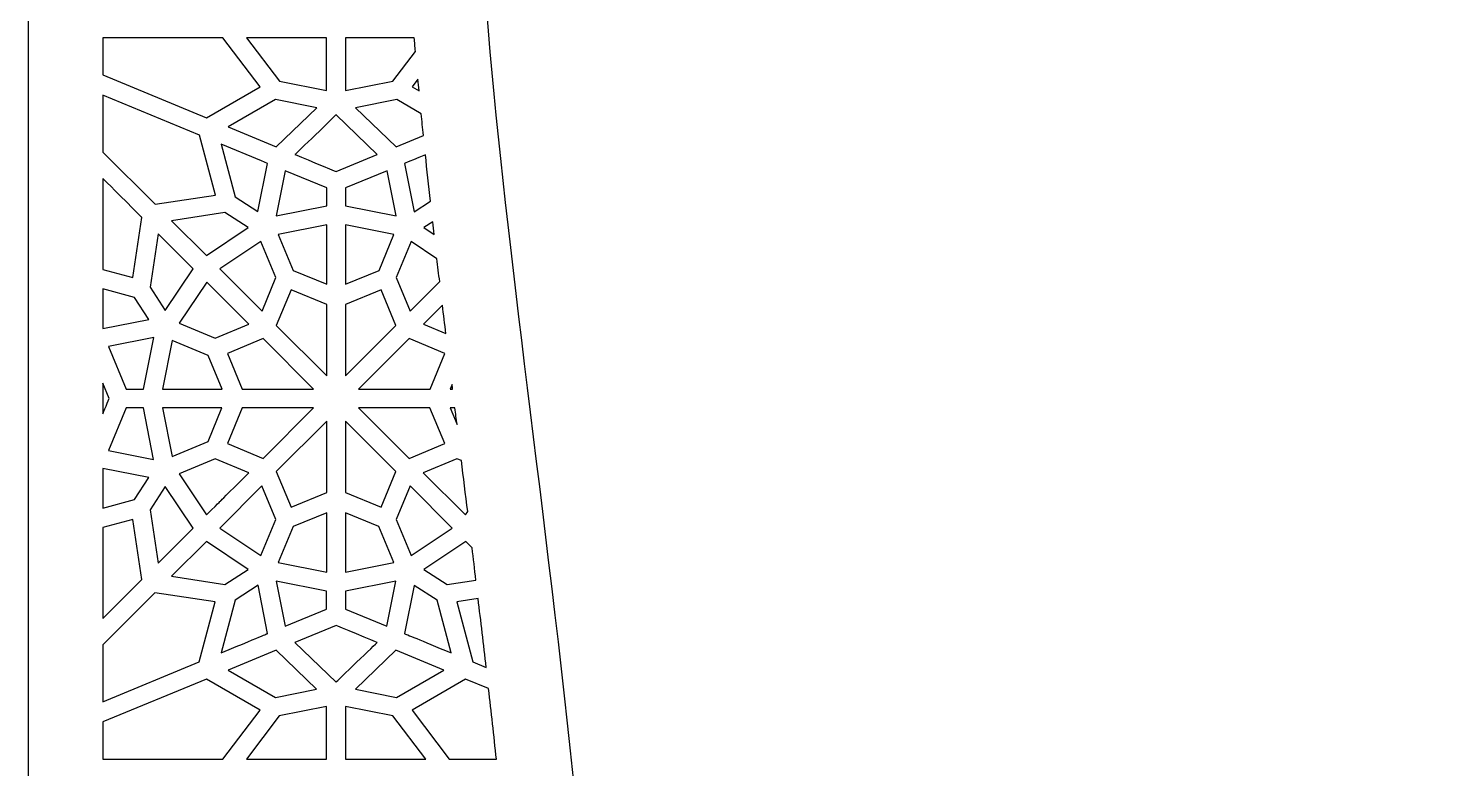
# Model space of a CAD drawing. Header units: millimetres. Extents: x -71 to 72, y -100 to 100.
# Drawn here: x -71.3 to 0.2, y -51.2 to -13.9 of the extents above; entities that cross this region are included whole.
import ezdxf

# ---------------------------------------------------------------- set-up
doc = ezdxf.new("R2010")
doc.units = ezdxf.units.MM
doc.header["$MEASUREMENT"] = 0
doc.layers.add('layer 1', color=7, linetype='Continuous')

msp = doc.modelspace()

# ---------------------------------------------------------------- linework, layer by layer
at = {"layer": 'layer 1', "color": 250}
for points, knots in [([(-71.2611, 100.1639), (-71.2611, 97.1268), (-71.2611, -98.5745), (-71.2611, -99.8361), (-71.2611, -99.8361), (-67.8761, -99.8361), (-44.6415, -99.8361), (-41.1315, -99.8361), (-41.1315, -99.8361), (-41.1315, -17.6932), (-64.9624, 9.6876), (-27.8356, 44.2271), (-27.8356, 44.2271), (-27.8356, 44.2271), (-27.8356, 44.2271), (-27.8356, 44.2271), (-27.8356, 44.2271), (-18.6697, 52.7731), (-6.8481, 60.2788), (0.1676, 70.1513), (0.1676, 70.1513), (13.6031, 51.2689), (43.5836, 41.9319), (48.2851, 8.6635), (48.2851, 8.6635), (48.2851, 8.6635), (48.2851, 8.6639), (48.2851, 8.6639), (48.2851, 8.6639), (48.2942, 8.5979), (48.3031, 8.5316), (48.3122, 8.4656), (48.3122, 8.4656), (48.3122, 8.4656), (48.3122, 8.4656), (48.3122, 8.4656), (48.3122, 8.4656), (51.6534, -15.6362), (41.4666, -45.9687), (41.4666, -99.8361), (41.4666, -99.8361), (44.6758, -99.8361), (70.0917, -99.8361), (71.5959, -99.8361), (71.5959, -99.8361), (71.5959, -96.0977), (71.5959, 89.4373), (71.5959, 100.1639), (71.5959, 100.1639), (50.7736, 100.1639), (-50.0276, 100.1639), (-71.2611, 100.1639)], [0, 0, 0, 0, 0.0714286, 0.0714286, 0.0714286, 0.0714286, 0.1428571, 0.1428571, 0.1428571, 0.1428571, 0.2142857, 0.2142857, 0.2142857, 0.2142857, 0.2857143, 0.2857143, 0.2857143, 0.2857143, 0.3571429, 0.3571429, 0.3571429, 0.3571429, 0.4285714, 0.4285714, 0.4285714, 0.4285714, 0.5, 0.5, 0.5, 0.5, 0.5714286, 0.5714286, 0.5714286, 0.5714286, 0.6428571, 0.6428571, 0.6428571, 0.6428571, 0.7142857, 0.7142857, 0.7142857, 0.7142857, 0.7857143, 0.7857143, 0.7857143, 0.7857143, 0.8571429, 0.8571429, 0.8571429, 0.8571429, 1, 1, 1, 1]), ([(-67.5032, -14.3824), (-64.2355, -14.382), (-64.8969, -14.382), (-61.4594, -14.3824), (-61.4594, -14.3824), (-61.4594, -14.3824), (-59.5888, -16.8557), (-59.5888, -16.8557), (-59.5888, -16.8557), (-59.5888, -16.8557), (-62.2864, -18.4217), (-62.2864, -18.4217), (-62.2864, -18.4217), (-62.2864, -18.4217), (-67.5032, -16.2606), (-67.5032, -16.2606), (-67.5032, -16.2606), (-67.5032, -16.2606), (-67.5032, -14.3824), (-67.5032, -14.3824)], [0, 0, 0, 0, 0.1666667, 0.1666667, 0.1666667, 0.1666667, 0.3333333, 0.3333333, 0.3333333, 0.3333333, 0.5, 0.5, 0.5, 0.5, 0.6666667, 0.6666667, 0.6666667, 0.6666667, 1, 1, 1, 1]), ([(-56.238, -14.3827), (-56.238, -14.3827), (-56.238, -17.049), (-56.238, -17.049), (-56.238, -17.049), (-56.238, -17.049), (-58.6213, -16.5724), (-58.6213, -16.5724), (-58.6213, -16.5724), (-58.6213, -16.5724), (-60.2794, -14.3827), (-60.2794, -14.3827), (-60.2794, -14.3827), (-60.2794, -14.3827), (-56.238, -14.3827), (-56.238, -14.3827)], [0, 0, 0, 0, 0.2, 0.2, 0.2, 0.2, 0.4, 0.4, 0.4, 0.4, 0.6, 0.6, 0.6, 0.6, 1, 1, 1, 1]), ([(-51.7668, -15.0703), (-51.7668, -15.0703), (-52.904, -16.5724), (-52.904, -16.5724), (-52.904, -16.5724), (-52.904, -16.5724), (-55.2876, -17.049), (-55.2876, -17.049), (-55.2876, -17.049), (-55.2876, -17.049), (-55.2876, -14.3827), (-55.2876, -14.3827), (-55.2876, -14.3827), (-55.2876, -14.3827), (-51.8262, -14.3827), (-51.8262, -14.3827), (-51.8262, -14.3827), (-51.8071, -14.611), (-51.7867, -14.841), (-51.7668, -15.0703)], [0, 0, 0, 0, 0.1666667, 0.1666667, 0.1666667, 0.1666667, 0.3333333, 0.3333333, 0.3333333, 0.3333333, 0.5, 0.5, 0.5, 0.5, 0.6666667, 0.6666667, 0.6666667, 0.6666667, 1, 1, 1, 1]), ([(-51.587, -17.0586), (-51.587, -17.0586), (-51.9366, -16.8557), (-51.9366, -16.8557), (-51.9366, -16.8557), (-51.9366, -16.8557), (-51.6417, -16.4659), (-51.6417, -16.4659), (-51.6417, -16.4659), (-51.6235, -16.6634), (-51.606, -16.8599), (-51.587, -17.0586)], [0, 0, 0, 0, 0.25, 0.25, 0.25, 0.25, 0.5, 0.5, 0.5, 0.5, 1, 1, 1, 1]), ([(-67.5032, -17.2776), (-67.5032, -17.2776), (-62.6486, -19.2888), (-62.6486, -19.2888), (-62.6486, -19.2888), (-62.6486, -19.2888), (-61.8444, -22.3121), (-61.8444, -22.3121), (-61.8444, -22.3121), (-61.8444, -22.3121), (-64.8799, -22.7729), (-64.8799, -22.7729), (-64.8799, -22.7729), (-64.8799, -22.7729), (-67.5032, -20.1485), (-67.5032, -20.1485), (-67.5032, -20.1485), (-67.5032, -20.1485), (-67.5032, -17.2776), (-67.5032, -17.2776)], [0, 0, 0, 0, 0.1666667, 0.1666667, 0.1666667, 0.1666667, 0.3333333, 0.3333333, 0.3333333, 0.3333333, 0.5, 0.5, 0.5, 0.5, 0.6666667, 0.6666667, 0.6666667, 0.6666667, 1, 1, 1, 1]), ([(-56.7402, -17.9066), (-56.7402, -17.9066), (-58.7798, -19.8744), (-58.7798, -19.8744), (-58.7798, -19.8744), (-58.7798, -19.8744), (-61.1944, -18.8743), (-61.1944, -18.8743), (-61.1944, -18.8743), (-61.1944, -18.8743), (-58.8135, -17.4921), (-58.8135, -17.4921), (-58.8135, -17.4921), (-58.8135, -17.4921), (-56.7402, -17.9066), (-56.7402, -17.9066)], [0, 0, 0, 0, 0.2, 0.2, 0.2, 0.2, 0.4, 0.4, 0.4, 0.4, 0.6, 0.6, 0.6, 0.6, 1, 1, 1, 1]), ([(-51.3652, -19.3026), (-51.3652, -19.3026), (-52.7458, -19.8744), (-52.7458, -19.8744), (-52.7458, -19.8744), (-52.7458, -19.8744), (-54.7856, -17.9066), (-54.7856, -17.9066), (-54.7856, -17.9066), (-54.7856, -17.9066), (-52.7119, -17.4918), (-52.7119, -17.4918), (-52.7119, -17.4918), (-52.7119, -17.4918), (-51.4751, -18.21), (-51.4751, -18.21), (-51.4751, -18.21), (-51.4393, -18.5723), (-51.4026, -18.9367), (-51.3652, -19.3026)], [0, 0, 0, 0, 0.1666667, 0.1666667, 0.1666667, 0.1666667, 0.3333333, 0.3333333, 0.3333333, 0.3333333, 0.5, 0.5, 0.5, 0.5, 0.6666667, 0.6666667, 0.6666667, 0.6666667, 1, 1, 1, 1]), ([(-55.7629, -18.2693), (-55.7629, -18.2693), (-53.6925, -20.2667), (-53.6925, -20.2667), (-53.6925, -20.2667), (-53.6925, -20.2667), (-55.7629, -21.1243), (-55.7629, -21.1243), (-55.7629, -21.1243), (-55.7653, -21.1233), (-57.8305, -20.2674), (-57.8329, -20.2664), (-57.8329, -20.2664), (-57.8303, -20.2639), (-55.7653, -18.2718), (-55.7629, -18.2693)], [0, 0, 0, 0, 0.2, 0.2, 0.2, 0.2, 0.4, 0.4, 0.4, 0.4, 0.6, 0.6, 0.6, 0.6, 1, 1, 1, 1]), ([(-59.5176, -20.5863), (-59.5176, -20.5863), (-59.5201, -20.5885), (-59.5201, -20.5885), (-59.5201, -20.5885), (-59.5201, -20.5885), (-59.2136, -20.7155), (-59.2136, -20.7155), (-59.2136, -20.7155), (-59.2136, -20.7155), (-59.6966, -23.144), (-59.6966, -23.144), (-59.6966, -23.144), (-59.6966, -23.144), (-60.8484, -22.4017), (-60.8484, -22.4017), (-60.8484, -22.4017), (-60.8484, -22.4017), (-61.5556, -19.7432), (-61.5556, -19.7432), (-61.5556, -19.7432), (-61.5556, -19.7432), (-59.5176, -20.5863), (-59.5176, -20.5863)], [0, 0, 0, 0, 0.1428571, 0.1428571, 0.1428571, 0.1428571, 0.2857143, 0.2857143, 0.2857143, 0.2857143, 0.4285714, 0.4285714, 0.4285714, 0.4285714, 0.5714286, 0.5714286, 0.5714286, 0.5714286, 0.7142857, 0.7142857, 0.7142857, 0.7142857, 1, 1, 1, 1]), ([(-51.0111, -22.6169), (-51.0111, -22.6169), (-51.8353, -23.1482), (-51.8353, -23.1482), (-51.8353, -23.1482), (-51.8353, -23.1482), (-52.3129, -20.7158), (-52.3129, -20.7158), (-52.3129, -20.7158), (-52.3045, -20.7123), (-52.2917, -20.7052), (-51.2644, -20.2791), (-51.2644, -20.2791), (-51.1832, -21.0513), (-51.0983, -21.8309), (-51.0111, -22.6169)], [0, 0, 0, 0, 0.2, 0.2, 0.2, 0.2, 0.4, 0.4, 0.4, 0.4, 0.6, 0.6, 0.6, 0.6, 1, 1, 1, 1]), ([(-56.2373, -21.9463), (-56.2373, -21.9463), (-56.2369, -22.8462), (-56.2369, -22.8462), (-56.2369, -22.8462), (-56.2369, -22.8462), (-58.7799, -23.3514), (-58.7799, -23.3514), (-58.7799, -23.3514), (-58.7799, -23.3514), (-58.3285, -21.0813), (-58.3285, -21.0813), (-58.3285, -21.0813), (-58.3285, -21.0813), (-56.2373, -21.9463), (-56.2373, -21.9463)], [0, 0, 0, 0, 0.2, 0.2, 0.2, 0.2, 0.4, 0.4, 0.4, 0.4, 0.6, 0.6, 0.6, 0.6, 1, 1, 1, 1]), ([(-55.2903, -22.8459), (-55.2903, -22.8459), (-55.2883, -21.9463), (-55.2883, -21.9463), (-55.2883, -21.9463), (-55.2883, -21.9463), (-53.1972, -21.0813), (-53.1972, -21.0813), (-53.1972, -21.0813), (-53.1972, -21.0813), (-52.7456, -23.3514), (-52.7456, -23.3514), (-52.7456, -23.3514), (-52.7456, -23.3514), (-55.2903, -22.8459), (-55.2903, -22.8459)], [0, 0, 0, 0, 0.2, 0.2, 0.2, 0.2, 0.4, 0.4, 0.4, 0.4, 0.6, 0.6, 0.6, 0.6, 1, 1, 1, 1]), ([(-65.5451, -23.4371), (-65.5451, -23.4371), (-66.002, -26.4671), (-66.002, -26.4671), (-66.002, -26.4671), (-66.002, -26.4671), (-67.5032, -26.0512), (-67.5032, -26.0512), (-67.5032, -26.0512), (-67.5032, -26.0512), (-67.5032, -21.4778), (-67.5032, -21.4778), (-67.5032, -21.4778), (-66.3855, -22.5961), (-65.5451, -23.4371), (-65.5451, -23.4371)], [0, 0, 0, 0, 0.2, 0.2, 0.2, 0.2, 0.4, 0.4, 0.4, 0.4, 0.6, 0.6, 0.6, 0.6, 1, 1, 1, 1]), ([(-61.3609, -23.1891), (-61.3609, -23.1891), (-60.1854, -23.9458), (-60.1854, -23.9458), (-60.1854, -23.9458), (-60.1854, -23.9458), (-62.2934, -25.3531), (-62.2934, -25.3531), (-62.2934, -25.3531), (-62.2934, -25.3531), (-64.0534, -23.5976), (-64.0534, -23.5976), (-64.0534, -23.5976), (-64.0534, -23.5976), (-61.3609, -23.1891), (-61.3609, -23.1891)], [0, 0, 0, 0, 0.2, 0.2, 0.2, 0.2, 0.4, 0.4, 0.4, 0.4, 0.6, 0.6, 0.6, 0.6, 1, 1, 1, 1]), ([(-62.958, -26.0166), (-62.958, -26.0166), (-64.3665, -28.1266), (-64.3665, -28.1266), (-64.3665, -28.1266), (-64.3665, -28.1266), (-65.1254, -26.9547), (-65.1254, -26.9547), (-65.1254, -26.9547), (-65.1254, -26.9547), (-64.7192, -24.2605), (-64.7192, -24.2605), (-64.7192, -24.2605), (-64.7192, -24.2605), (-62.958, -26.0166), (-62.958, -26.0166)], [0, 0, 0, 0, 0.2, 0.2, 0.2, 0.2, 0.4, 0.4, 0.4, 0.4, 0.6, 0.6, 0.6, 0.6, 1, 1, 1, 1]), ([(-58.6767, -24.2887), (-58.6767, -24.2887), (-56.2366, -23.804), (-56.2366, -23.804), (-56.2366, -23.804), (-56.2366, -23.804), (-56.2359, -26.7998), (-56.2359, -26.7998), (-56.2359, -26.7998), (-56.2359, -26.7998), (-57.9243, -26.0999), (-57.9243, -26.0999), (-57.9243, -26.0999), (-57.9243, -26.0999), (-58.6767, -24.2887), (-58.6767, -24.2887)], [0, 0, 0, 0, 0.2, 0.2, 0.2, 0.2, 0.4, 0.4, 0.4, 0.4, 0.6, 0.6, 0.6, 0.6, 1, 1, 1, 1]), ([(-55.2913, -26.8005), (-55.2913, -26.8005), (-55.2913, -23.8033), (-55.2913, -23.8033), (-55.2913, -23.8033), (-55.2913, -23.8033), (-52.8487, -24.2887), (-52.8487, -24.2887), (-52.8487, -24.2887), (-52.8487, -24.2887), (-53.6011, -26.0999), (-53.6011, -26.0999), (-53.6011, -26.0999), (-53.6011, -26.0999), (-55.2913, -26.8005), (-55.2913, -26.8005)], [0, 0, 0, 0, 0.2, 0.2, 0.2, 0.2, 0.4, 0.4, 0.4, 0.4, 0.6, 0.6, 0.6, 0.6, 1, 1, 1, 1]), ([(-50.8225, -24.2916), (-50.8225, -24.2916), (-51.3401, -23.9458), (-51.3401, -23.9458), (-51.3401, -23.9458), (-51.3401, -23.9458), (-50.8944, -23.6587), (-50.8944, -23.6587), (-50.8944, -23.6587), (-50.8705, -23.8693), (-50.8467, -24.0799), (-50.8225, -24.2916)], [0, 0, 0, 0, 0.25, 0.25, 0.25, 0.25, 0.5, 0.5, 0.5, 0.5, 1, 1, 1, 1]), ([(-59.4931, -28.1524), (-59.4931, -28.1524), (-61.6154, -26.0304), (-61.6154, -26.0304), (-61.6154, -26.0304), (-61.6154, -26.0304), (-59.545, -24.6479), (-59.545, -24.6479), (-59.545, -24.6479), (-59.545, -24.6479), (-58.7912, -26.4626), (-58.7912, -26.4626), (-58.7912, -26.4626), (-58.7912, -26.4626), (-59.4931, -28.1524), (-59.4931, -28.1524)], [0, 0, 0, 0, 0.2, 0.2, 0.2, 0.2, 0.4, 0.4, 0.4, 0.4, 0.6, 0.6, 0.6, 0.6, 1, 1, 1, 1]), ([(-50.6812, -25.5153), (-50.6365, -25.8974), (-50.5918, -26.2809), (-50.5463, -26.6665), (-50.5463, -26.6665), (-50.5463, -26.6665), (-52.0325, -28.1524), (-52.0325, -28.1524), (-52.0325, -28.1524), (-52.0325, -28.1524), (-52.7345, -26.4626), (-52.7345, -26.4626), (-52.7345, -26.4626), (-52.7345, -26.4626), (-51.9807, -24.6479), (-51.9807, -24.6479), (-51.9807, -24.6479), (-51.9807, -24.6479), (-50.6812, -25.5153), (-50.6812, -25.5153)], [0, 0, 0, 0, 0.1666667, 0.1666667, 0.1666667, 0.1666667, 0.3333333, 0.3333333, 0.3333333, 0.3333333, 0.5, 0.5, 0.5, 0.5, 0.6666667, 0.6666667, 0.6666667, 0.6666667, 1, 1, 1, 1]), ([(-67.5032, -29.0329), (-67.5032, -29.0329), (-67.5032, -27.0256), (-67.5032, -27.0256), (-67.5032, -27.0256), (-67.5032, -27.0256), (-65.9132, -27.4666), (-65.9132, -27.4666), (-65.9132, -27.4666), (-65.9132, -27.4666), (-65.1955, -28.5746), (-65.1955, -28.5746), (-65.1955, -28.5746), (-65.1955, -28.5746), (-67.5032, -29.0329), (-67.5032, -29.0329)], [0, 0, 0, 0, 0.2, 0.2, 0.2, 0.2, 0.4, 0.4, 0.4, 0.4, 0.6, 0.6, 0.6, 0.6, 1, 1, 1, 1]), ([(-60.1573, -28.8166), (-60.1573, -28.8166), (-61.8495, -29.5197), (-61.8495, -29.5197), (-61.8495, -29.5197), (-61.8495, -29.5197), (-63.6636, -28.7662), (-63.6636, -28.7662), (-63.6636, -28.7662), (-63.6636, -28.7662), (-62.2802, -26.694), (-62.2802, -26.694), (-62.2802, -26.694), (-62.2802, -26.694), (-60.1573, -28.8166), (-60.1573, -28.8166)], [0, 0, 0, 0, 0.2, 0.2, 0.2, 0.2, 0.4, 0.4, 0.4, 0.4, 0.6, 0.6, 0.6, 0.6, 1, 1, 1, 1]), ([(-58.0279, -27.0739), (-58.0279, -27.0739), (-56.2355, -27.8169), (-56.2355, -27.8169), (-56.2355, -27.8169), (-56.2355, -27.8169), (-56.2344, -31.4113), (-56.2344, -31.4113), (-56.2344, -31.4113), (-56.2344, -31.4113), (-58.7746, -28.871), (-58.7746, -28.871), (-58.7746, -28.871), (-58.7746, -28.871), (-58.0279, -27.0739), (-58.0279, -27.0739)], [0, 0, 0, 0, 0.2, 0.2, 0.2, 0.2, 0.4, 0.4, 0.4, 0.4, 0.6, 0.6, 0.6, 0.6, 1, 1, 1, 1]), ([(-53.4978, -27.0739), (-53.4978, -27.0739), (-52.7512, -28.871), (-52.7512, -28.871), (-52.7512, -28.871), (-52.7512, -28.871), (-55.2913, -31.4113), (-55.2913, -31.4113), (-55.2913, -31.4113), (-55.2913, -31.4113), (-55.2913, -27.8172), (-55.2913, -27.8172), (-55.2913, -27.8172), (-55.2913, -27.8172), (-53.4978, -27.0739), (-53.4978, -27.0739)], [0, 0, 0, 0, 0.2, 0.2, 0.2, 0.2, 0.4, 0.4, 0.4, 0.4, 0.6, 0.6, 0.6, 0.6, 1, 1, 1, 1]), ([(-50.2327, -29.2887), (-50.2327, -29.2887), (-51.3683, -28.8166), (-51.3683, -28.8166), (-51.3683, -28.8166), (-51.3683, -28.8166), (-50.4053, -27.8539), (-50.4053, -27.8539), (-50.4053, -27.8539), (-50.3484, -28.3295), (-50.2908, -28.8078), (-50.2327, -29.2887)], [0, 0, 0, 0, 0.25, 0.25, 0.25, 0.25, 0.5, 0.5, 0.5, 0.5, 1, 1, 1, 1]), ([(-64.949, -29.4834), (-64.949, -29.4834), (-65.4644, -32.0791), (-65.4644, -32.0791), (-65.4644, -32.0791), (-65.4644, -32.0791), (-66.3378, -32.0791), (-66.3378, -32.0791), (-66.3378, -32.0791), (-66.3378, -32.0791), (-67.2268, -29.9357), (-67.2268, -29.9357), (-67.2268, -29.9357), (-67.2268, -29.9357), (-64.949, -29.4834), (-64.949, -29.4834)], [0, 0, 0, 0, 0.2, 0.2, 0.2, 0.2, 0.4, 0.4, 0.4, 0.4, 0.6, 0.6, 0.6, 0.6, 1, 1, 1, 1]), ([(-62.2093, -30.3876), (-62.2093, -30.3876), (-61.5077, -32.0791), (-61.5077, -32.0791), (-61.5077, -32.0791), (-61.5077, -32.0791), (-64.5066, -32.0791), (-64.5066, -32.0791), (-64.5066, -32.0791), (-64.5066, -32.0791), (-64.0211, -29.6347), (-64.0211, -29.6347), (-64.0211, -29.6347), (-64.0211, -29.6347), (-62.2093, -30.3876), (-62.2093, -30.3876)], [0, 0, 0, 0, 0.2, 0.2, 0.2, 0.2, 0.4, 0.4, 0.4, 0.4, 0.6, 0.6, 0.6, 0.6, 1, 1, 1, 1]), ([(-56.8949, -32.0791), (-56.8949, -32.0791), (-60.4908, -32.0791), (-60.4908, -32.0791), (-60.4908, -32.0791), (-60.4908, -32.0791), (-61.2357, -30.2817), (-61.2357, -30.2817), (-61.2357, -30.2817), (-61.2357, -30.2817), (-59.4388, -29.5352), (-59.4388, -29.5352), (-59.4388, -29.5352), (-59.4388, -29.5352), (-56.8949, -32.0791), (-56.8949, -32.0791)], [0, 0, 0, 0, 0.2, 0.2, 0.2, 0.2, 0.4, 0.4, 0.4, 0.4, 0.6, 0.6, 0.6, 0.6, 1, 1, 1, 1]), ([(-52.0867, -29.5352), (-52.0867, -29.5352), (-50.2896, -30.2817), (-50.2896, -30.2817), (-50.2896, -30.2817), (-50.2896, -30.2817), (-51.0333, -32.076), (-51.0333, -32.076), (-51.0333, -32.076), (-51.0333, -32.076), (-54.63, -32.0784), (-54.63, -32.0784), (-54.63, -32.0784), (-54.63, -32.0784), (-52.0867, -29.5352), (-52.0867, -29.5352)], [0, 0, 0, 0, 0.2, 0.2, 0.2, 0.2, 0.4, 0.4, 0.4, 0.4, 0.6, 0.6, 0.6, 0.6, 1, 1, 1, 1]), ([(-67.5032, -31.7772), (-67.5032, -31.7772), (-67.1917, -32.5497), (-67.1917, -32.5497), (-67.1917, -32.5497), (-67.1946, -32.5564), (-67.5004, -33.3156), (-67.5032, -33.3227), (-67.5032, -33.3227), (-67.5032, -32.7663), (-67.5032, -32.3398), (-67.5032, -31.7772)], [0, 0, 0, 0, 0.25, 0.25, 0.25, 0.25, 0.5, 0.5, 0.5, 0.5, 1, 1, 1, 1]), ([(-50.0163, -32.076), (-50.0163, -32.076), (-49.9211, -31.8463), (-49.9211, -31.8463), (-49.9211, -31.8463), (-49.9117, -31.9228), (-49.9023, -31.9994), (-49.893, -32.076), (-49.893, -32.076), (-49.893, -32.076), (-50.0163, -32.076), (-50.0163, -32.076)], [0, 0, 0, 0, 0.25, 0.25, 0.25, 0.25, 0.5, 0.5, 0.5, 0.5, 1, 1, 1, 1]), ([(-67.23, -35.1726), (-67.23, -35.1726), (-66.3411, -33.0288), (-66.3411, -33.0288), (-66.3411, -33.0288), (-66.3411, -33.0288), (-65.4678, -33.0295), (-65.4678, -33.0295), (-65.4678, -33.0295), (-65.4678, -33.0295), (-64.9526, -35.6249), (-64.9526, -35.6249), (-64.9526, -35.6249), (-64.9526, -35.6249), (-67.23, -35.1726), (-67.23, -35.1726)], [0, 0, 0, 0, 0.2, 0.2, 0.2, 0.2, 0.4, 0.4, 0.4, 0.4, 0.6, 0.6, 0.6, 0.6, 1, 1, 1, 1]), ([(-61.5124, -33.0323), (-61.5124, -33.0323), (-62.2125, -34.7207), (-62.2125, -34.7207), (-62.2125, -34.7207), (-62.2125, -34.7207), (-64.0249, -35.4736), (-64.0249, -35.4736), (-64.0249, -35.4736), (-64.0249, -35.4736), (-64.5098, -33.0302), (-64.5098, -33.0302), (-64.5098, -33.0302), (-64.5098, -33.0302), (-61.5124, -33.0323), (-61.5124, -33.0323)], [0, 0, 0, 0, 0.2, 0.2, 0.2, 0.2, 0.4, 0.4, 0.4, 0.4, 0.6, 0.6, 0.6, 0.6, 1, 1, 1, 1]), ([(-59.4421, -35.573), (-59.4421, -35.573), (-61.2395, -34.8266), (-61.2395, -34.8266), (-61.2395, -34.8266), (-61.2395, -34.8266), (-60.4957, -33.0323), (-60.4957, -33.0323), (-60.4957, -33.0323), (-60.4957, -33.0323), (-56.8991, -33.0295), (-56.8991, -33.0295), (-56.8991, -33.0295), (-56.8991, -33.0295), (-59.4421, -35.573), (-59.4421, -35.573)], [0, 0, 0, 0, 0.2, 0.2, 0.2, 0.2, 0.4, 0.4, 0.4, 0.4, 0.6, 0.6, 0.6, 0.6, 1, 1, 1, 1]), ([(-52.0902, -35.573), (-52.0902, -35.573), (-54.634, -33.0288), (-54.634, -33.0288), (-54.634, -33.0288), (-54.634, -33.0288), (-51.0383, -33.0288), (-51.0383, -33.0288), (-51.0383, -33.0288), (-51.0383, -33.0288), (-50.293, -34.8266), (-50.293, -34.8266), (-50.293, -34.8266), (-50.293, -34.8266), (-52.0902, -35.573), (-52.0902, -35.573)], [0, 0, 0, 0, 0.2, 0.2, 0.2, 0.2, 0.4, 0.4, 0.4, 0.4, 0.6, 0.6, 0.6, 0.6, 1, 1, 1, 1]), ([(-49.673, -33.8684), (-49.673, -33.8684), (-50.0211, -33.0288), (-50.0211, -33.0288), (-50.0211, -33.0288), (-50.0211, -33.0288), (-49.7761, -33.0288), (-49.7761, -33.0288), (-49.7761, -33.0288), (-49.7418, -33.3079), (-49.7075, -33.5876), (-49.673, -33.8684)], [0, 0, 0, 0, 0.25, 0.25, 0.25, 0.25, 0.5, 0.5, 0.5, 0.5, 1, 1, 1, 1]), ([(-58.0311, -38.0344), (-58.0311, -38.0344), (-58.7779, -36.237), (-58.7779, -36.237), (-58.7779, -36.237), (-58.7779, -36.237), (-56.2377, -33.697), (-56.2377, -33.697), (-56.2377, -33.697), (-56.2377, -33.697), (-56.2377, -37.2911), (-56.2377, -37.2911), (-56.2377, -37.2911), (-56.2377, -37.2911), (-58.0311, -38.0344), (-58.0311, -38.0344)], [0, 0, 0, 0, 0.2, 0.2, 0.2, 0.2, 0.4, 0.4, 0.4, 0.4, 0.6, 0.6, 0.6, 0.6, 1, 1, 1, 1]), ([(-52.7544, -36.237), (-52.7544, -36.237), (-53.5011, -38.0344), (-53.5011, -38.0344), (-53.5011, -38.0344), (-53.5011, -38.0344), (-55.2935, -37.2914), (-55.2935, -37.2914), (-55.2935, -37.2914), (-55.2935, -37.2914), (-55.2943, -33.697), (-55.2943, -33.697), (-55.2943, -33.697), (-55.2943, -33.697), (-52.7544, -36.237), (-52.7544, -36.237)], [0, 0, 0, 0, 0.2, 0.2, 0.2, 0.2, 0.4, 0.4, 0.4, 0.4, 0.6, 0.6, 0.6, 0.6, 1, 1, 1, 1]), ([(-61.8527, -35.5886), (-61.8527, -35.5886), (-60.1606, -36.2913), (-60.1606, -36.2913), (-60.1606, -36.2913), (-62.5752, -38.7057), (-60.7774, -36.908), (-62.2835, -38.4143), (-62.2835, -38.4143), (-62.2835, -38.4143), (-63.667, -36.3421), (-63.667, -36.3421), (-63.667, -36.3421), (-63.667, -36.3421), (-61.8527, -35.5886), (-61.8527, -35.5886)], [0, 0, 0, 0, 0.2, 0.2, 0.2, 0.2, 0.4, 0.4, 0.4, 0.4, 0.6, 0.6, 0.6, 0.6, 1, 1, 1, 1]), ([(-49.4499, -35.6842), (-49.3464, -36.5273), (-49.2416, -37.3824), (-49.1363, -38.2457), (-49.1363, -38.2457), (-49.1363, -38.2457), (-49.2487, -38.4143), (-49.2487, -38.4143), (-49.2487, -38.4143), (-49.2487, -38.4143), (-51.3716, -36.2913), (-51.3716, -36.2913), (-51.3716, -36.2913), (-51.3716, -36.2913), (-49.6795, -35.5886), (-49.6795, -35.5886), (-49.6795, -35.5886), (-49.6795, -35.5886), (-49.4499, -35.6842), (-49.4499, -35.6842)], [0, 0, 0, 0, 0.1666667, 0.1666667, 0.1666667, 0.1666667, 0.3333333, 0.3333333, 0.3333333, 0.3333333, 0.5, 0.5, 0.5, 0.5, 0.6666667, 0.6666667, 0.6666667, 0.6666667, 1, 1, 1, 1]), ([(-67.5032, -36.0761), (-67.5032, -36.0761), (-65.1988, -36.5337), (-65.1988, -36.5337), (-65.1988, -36.5337), (-65.1988, -36.5337), (-65.9164, -37.6417), (-65.9164, -37.6417), (-65.9164, -37.6417), (-65.9164, -37.6417), (-67.5032, -38.0816), (-67.5032, -38.0816), (-67.5032, -38.0816), (-67.5032, -38.0816), (-67.5032, -36.0761), (-67.5032, -36.0761)], [0, 0, 0, 0, 0.2, 0.2, 0.2, 0.2, 0.4, 0.4, 0.4, 0.4, 0.6, 0.6, 0.6, 0.6, 1, 1, 1, 1]), ([(-64.3698, -36.9817), (-64.3698, -36.9817), (-62.9613, -39.0913), (-62.9613, -39.0913), (-62.9613, -39.0913), (-62.9613, -39.0913), (-64.7224, -40.8474), (-64.7224, -40.8474), (-64.7224, -40.8474), (-64.7224, -40.8474), (-65.1287, -38.1536), (-65.1287, -38.1536), (-65.1287, -38.1536), (-65.1287, -38.1536), (-64.3698, -36.9817), (-64.3698, -36.9817)], [0, 0, 0, 0, 0.2, 0.2, 0.2, 0.2, 0.4, 0.4, 0.4, 0.4, 0.6, 0.6, 0.6, 0.6, 1, 1, 1, 1]), ([(-59.4964, -36.9556), (-59.4964, -36.9556), (-58.7945, -38.6457), (-58.7945, -38.6457), (-58.7945, -38.6457), (-58.7945, -38.6457), (-59.5483, -40.4604), (-59.5483, -40.4604), (-59.5483, -40.4604), (-59.5483, -40.4604), (-61.6188, -39.0779), (-61.6188, -39.0779), (-61.6188, -39.0779), (-61.6188, -39.0779), (-59.4964, -36.9556), (-59.4964, -36.9556)], [0, 0, 0, 0, 0.2, 0.2, 0.2, 0.2, 0.4, 0.4, 0.4, 0.4, 0.6, 0.6, 0.6, 0.6, 1, 1, 1, 1]), ([(-49.9136, -39.0779), (-49.9136, -39.0779), (-51.984, -40.4604), (-51.984, -40.4604), (-51.984, -40.4604), (-51.984, -40.4604), (-52.7378, -38.6457), (-52.7378, -38.6457), (-52.7378, -38.6457), (-52.7378, -38.6457), (-52.0358, -36.9556), (-52.0358, -36.9556), (-52.0358, -36.9556), (-52.0358, -36.9556), (-49.9136, -39.0779), (-49.9136, -39.0779)], [0, 0, 0, 0, 0.2, 0.2, 0.2, 0.2, 0.4, 0.4, 0.4, 0.4, 0.6, 0.6, 0.6, 0.6, 1, 1, 1, 1]), ([(-56.2377, -38.3078), (-56.2377, -38.3078), (-56.2377, -41.305), (-56.2377, -41.305), (-56.2377, -41.305), (-56.2377, -41.305), (-58.68, -40.8196), (-58.68, -40.8196), (-58.68, -40.8196), (-58.68, -40.8196), (-57.9278, -39.0084), (-57.9278, -39.0084), (-57.9278, -39.0084), (-57.9278, -39.0084), (-56.2377, -38.3078), (-56.2377, -38.3078)], [0, 0, 0, 0, 0.2, 0.2, 0.2, 0.2, 0.4, 0.4, 0.4, 0.4, 0.6, 0.6, 0.6, 0.6, 1, 1, 1, 1]), ([(-55.2921, -41.3043), (-55.2921, -41.3043), (-55.2931, -38.3081), (-55.2931, -38.3081), (-55.2931, -38.3081), (-55.2931, -38.3081), (-53.6044, -39.0084), (-53.6044, -39.0084), (-53.6044, -39.0084), (-53.6044, -39.0084), (-52.852, -40.8196), (-52.852, -40.8196), (-52.852, -40.8196), (-52.852, -40.8196), (-55.2921, -41.3043), (-55.2921, -41.3043)], [0, 0, 0, 0, 0.2, 0.2, 0.2, 0.2, 0.4, 0.4, 0.4, 0.4, 0.6, 0.6, 0.6, 0.6, 1, 1, 1, 1]), ([(-67.5032, -39.056), (-67.5032, -39.056), (-66.0053, -38.6408), (-66.0053, -38.6408), (-66.0053, -38.6408), (-66.0053, -38.6408), (-65.5483, -41.6708), (-65.5483, -41.6708), (-65.5483, -41.6708), (-65.5483, -41.6708), (-66.3871, -42.5104), (-67.5032, -43.627), (-67.5032, -43.627), (-67.5032, -43.627), (-67.5032, -39.056), (-67.5032, -39.056)], [0, 0, 0, 0, 0.2, 0.2, 0.2, 0.2, 0.4, 0.4, 0.4, 0.4, 0.6, 0.6, 0.6, 0.6, 1, 1, 1, 1]), ([(-62.2967, -39.7552), (-62.2967, -39.7552), (-60.1887, -41.1625), (-60.1887, -41.1625), (-60.1887, -41.1625), (-60.1887, -41.1625), (-61.3642, -41.9192), (-61.3642, -41.9192), (-61.3642, -41.9192), (-61.3642, -41.9192), (-64.0571, -41.5103), (-64.0571, -41.5103), (-64.0571, -41.5103), (-64.0571, -41.5103), (-62.2967, -39.7552), (-62.2967, -39.7552)], [0, 0, 0, 0, 0.2, 0.2, 0.2, 0.2, 0.4, 0.4, 0.4, 0.4, 0.6, 0.6, 0.6, 0.6, 1, 1, 1, 1]), ([(-50.1682, -41.9192), (-50.1682, -41.9192), (-51.3433, -41.1625), (-51.3433, -41.1625), (-51.3433, -41.1625), (-51.3433, -41.1625), (-49.2355, -39.7552), (-49.2355, -39.7552), (-49.2355, -39.7552), (-49.2355, -39.7552), (-48.9144, -40.0755), (-48.9144, -40.0755), (-48.9144, -40.0755), (-48.8495, -40.6128), (-48.7845, -41.154), (-48.7194, -41.6994), (-48.7194, -41.6994), (-48.7194, -41.6994), (-50.1682, -41.9192), (-50.1682, -41.9192)], [0, 0, 0, 0, 0.1666667, 0.1666667, 0.1666667, 0.1666667, 0.3333333, 0.3333333, 0.3333333, 0.3333333, 0.5, 0.5, 0.5, 0.5, 0.6666667, 0.6666667, 0.6666667, 0.6666667, 1, 1, 1, 1]), ([(-60.8518, -42.7069), (-60.8518, -42.7069), (-59.6936, -41.9601), (-59.6936, -41.9601), (-59.6936, -41.9601), (-59.6936, -41.9601), (-59.2159, -44.3925), (-59.2159, -44.3925), (-59.2159, -44.3925), (-59.227, -44.3971), (-59.2402, -44.4059), (-61.559, -45.3651), (-61.559, -45.3651), (-61.559, -45.3651), (-60.8518, -42.7069), (-60.8518, -42.7069)], [0, 0, 0, 0, 0.2, 0.2, 0.2, 0.2, 0.4, 0.4, 0.4, 0.4, 0.6, 0.6, 0.6, 0.6, 1, 1, 1, 1]), ([(-56.2384, -42.2624), (-56.2384, -42.2624), (-56.2406, -43.162), (-56.2406, -43.162), (-56.2406, -43.162), (-56.2406, -43.162), (-58.3317, -44.0267), (-58.3317, -44.0267), (-58.3317, -44.0267), (-58.3317, -44.0267), (-58.7834, -41.7565), (-58.7834, -41.7565), (-58.7834, -41.7565), (-58.7834, -41.7565), (-56.2384, -42.2624), (-56.2384, -42.2624)], [0, 0, 0, 0, 0.2, 0.2, 0.2, 0.2, 0.4, 0.4, 0.4, 0.4, 0.6, 0.6, 0.6, 0.6, 1, 1, 1, 1]), ([(-52.7489, -41.7565), (-52.7489, -41.7565), (-53.2005, -44.0267), (-53.2005, -44.0267), (-53.2005, -44.0267), (-53.2005, -44.0267), (-55.2916, -43.162), (-55.2916, -43.162), (-55.2916, -43.162), (-55.2916, -43.162), (-55.292, -42.2617), (-55.292, -42.2617), (-55.292, -42.2617), (-55.292, -42.2617), (-52.7489, -41.7565), (-52.7489, -41.7565)], [0, 0, 0, 0, 0.2, 0.2, 0.2, 0.2, 0.4, 0.4, 0.4, 0.4, 0.6, 0.6, 0.6, 0.6, 1, 1, 1, 1]), ([(-52.3153, -44.3928), (-52.3153, -44.3928), (-51.8321, -41.9643), (-51.8321, -41.9643), (-51.8321, -41.9643), (-51.8321, -41.9643), (-50.6805, -42.7066), (-50.6805, -42.7066), (-50.6805, -42.7066), (-50.6805, -42.7066), (-49.9731, -45.3651), (-49.9731, -45.3651), (-49.9731, -45.3651), (-51.5319, -44.7202), (-52.2515, -44.4193), (-52.3153, -44.3928)], [0, 0, 0, 0, 0.2, 0.2, 0.2, 0.2, 0.4, 0.4, 0.4, 0.4, 0.6, 0.6, 0.6, 0.6, 1, 1, 1, 1]), ([(-67.5032, -44.9562), (-67.5032, -44.9562), (-64.8835, -42.3354), (-64.8835, -42.3354), (-64.8835, -42.3354), (-64.8835, -42.3354), (-61.8479, -42.7958), (-61.8479, -42.7958), (-61.8479, -42.7958), (-61.8479, -42.7958), (-62.6519, -45.8195), (-62.6519, -45.8195), (-62.6519, -45.8195), (-62.6519, -45.8195), (-67.5032, -47.8289), (-67.5032, -47.8289), (-67.5032, -47.8289), (-67.5032, -47.8289), (-67.5032, -44.9562), (-67.5032, -44.9562)], [0, 0, 0, 0, 0.1666667, 0.1666667, 0.1666667, 0.1666667, 0.3333333, 0.3333333, 0.3333333, 0.3333333, 0.5, 0.5, 0.5, 0.5, 0.6666667, 0.6666667, 0.6666667, 0.6666667, 1, 1, 1, 1]), ([(-48.8801, -45.8195), (-48.8801, -45.8195), (-49.6846, -42.7958), (-49.6846, -42.7958), (-49.6846, -42.7958), (-49.6846, -42.7958), (-48.6082, -42.6325), (-48.6082, -42.6325), (-48.6082, -42.6325), (-48.4732, -43.7712), (-48.3381, -44.9269), (-48.2036, -46.0996), (-48.2036, -46.0996), (-48.2036, -46.0996), (-48.8801, -45.8195), (-48.8801, -45.8195)], [0, 0, 0, 0, 0.2, 0.2, 0.2, 0.2, 0.4, 0.4, 0.4, 0.4, 0.6, 0.6, 0.6, 0.6, 1, 1, 1, 1]), ([(-55.7661, -43.984), (-55.7635, -43.985), (-53.6983, -44.8405), (-53.6958, -44.8416), (-53.6958, -44.8416), (-53.6984, -44.8444), (-55.7634, -46.8362), (-55.7661, -46.8386), (-55.7661, -46.8386), (-55.7661, -46.8386), (-57.8362, -44.8416), (-57.8362, -44.8416), (-57.8362, -44.8416), (-57.8362, -44.8416), (-55.7661, -43.984), (-55.7661, -43.984)], [0, 0, 0, 0, 0.2, 0.2, 0.2, 0.2, 0.4, 0.4, 0.4, 0.4, 0.6, 0.6, 0.6, 0.6, 1, 1, 1, 1]), ([(-58.7831, -45.2339), (-58.7831, -45.2339), (-56.7435, -47.2017), (-56.7435, -47.2017), (-56.7435, -47.2017), (-56.7435, -47.2017), (-58.8171, -47.6165), (-58.8171, -47.6165), (-58.8171, -47.6165), (-58.8171, -47.6165), (-61.1977, -46.234), (-61.1977, -46.234), (-61.1977, -46.234), (-61.1977, -46.234), (-58.7831, -45.2339), (-58.7831, -45.2339)], [0, 0, 0, 0, 0.2, 0.2, 0.2, 0.2, 0.4, 0.4, 0.4, 0.4, 0.6, 0.6, 0.6, 0.6, 1, 1, 1, 1]), ([(-54.7888, -47.2017), (-54.7888, -47.2017), (-52.7491, -45.2339), (-52.7491, -45.2339), (-52.7491, -45.2339), (-52.7491, -45.2339), (-50.3345, -46.234), (-50.3345, -46.234), (-50.3345, -46.234), (-50.3345, -46.234), (-52.7153, -47.6162), (-52.7153, -47.6162), (-52.7153, -47.6162), (-52.7153, -47.6162), (-54.7888, -47.2017), (-54.7888, -47.2017)], [0, 0, 0, 0, 0.2, 0.2, 0.2, 0.2, 0.4, 0.4, 0.4, 0.4, 0.6, 0.6, 0.6, 0.6, 1, 1, 1, 1]), ([(-67.5032, -48.8463), (-67.5032, -48.8463), (-62.2896, -46.6866), (-62.2896, -46.6866), (-62.2896, -46.6866), (-62.2896, -46.6866), (-59.5923, -48.2526), (-59.5923, -48.2526), (-59.5923, -48.2526), (-59.5923, -48.2526), (-61.4627, -50.7259), (-61.4627, -50.7259), (-61.4627, -50.7259), (-64.8893, -50.7263), (-64.1799, -50.7263), (-67.5032, -50.7259), (-67.5032, -50.7259), (-67.5032, -50.7259), (-67.5032, -48.8463), (-67.5032, -48.8463)], [0, 0, 0, 0, 0.1666667, 0.1666667, 0.1666667, 0.1666667, 0.3333333, 0.3333333, 0.3333333, 0.3333333, 0.5, 0.5, 0.5, 0.5, 0.6666667, 0.6666667, 0.6666667, 0.6666667, 1, 1, 1, 1]), ([(-47.6874, -50.7263), (-48.2213, -50.7259), (-48.9125, -50.7259), (-50.0696, -50.7259), (-50.0696, -50.7259), (-50.0696, -50.7259), (-51.94, -48.2526), (-51.94, -48.2526), (-51.94, -48.2526), (-51.94, -48.2526), (-49.2424, -46.6866), (-49.2424, -46.6866), (-49.2424, -46.6866), (-49.2424, -46.6866), (-48.0818, -47.1674), (-48.0818, -47.1674), (-48.0818, -47.1674), (-47.9492, -48.3369), (-47.8175, -49.5226), (-47.6874, -50.7263)], [0, 0, 0, 0, 0.1666667, 0.1666667, 0.1666667, 0.1666667, 0.3333333, 0.3333333, 0.3333333, 0.3333333, 0.5, 0.5, 0.5, 0.5, 0.6666667, 0.6666667, 0.6666667, 0.6666667, 1, 1, 1, 1]), ([(-58.6249, -48.5359), (-58.6249, -48.5359), (-56.2413, -48.0593), (-56.2413, -48.0593), (-56.2413, -48.0593), (-56.2413, -48.0593), (-56.2413, -50.7256), (-56.2413, -50.7256), (-56.2413, -50.7256), (-56.2413, -50.7256), (-60.2827, -50.7256), (-60.2827, -50.7256), (-60.2827, -50.7256), (-60.2827, -50.7256), (-58.6249, -48.5359), (-58.6249, -48.5359)], [0, 0, 0, 0, 0.2, 0.2, 0.2, 0.2, 0.4, 0.4, 0.4, 0.4, 0.6, 0.6, 0.6, 0.6, 1, 1, 1, 1]), ([(-55.2909, -50.7256), (-55.2909, -50.7256), (-55.2909, -48.0593), (-55.2909, -48.0593), (-55.2909, -48.0593), (-55.2909, -48.0593), (-52.9074, -48.5359), (-52.9074, -48.5359), (-52.9074, -48.5359), (-52.9074, -48.5359), (-51.2496, -50.7256), (-51.2496, -50.7256), (-51.2496, -50.7256), (-51.2496, -50.7256), (-55.2909, -50.7256), (-55.2909, -50.7256)], [0, 0, 0, 0, 0.2, 0.2, 0.2, 0.2, 0.4, 0.4, 0.4, 0.4, 0.6, 0.6, 0.6, 0.6, 1, 1, 1, 1])]:
    msp.add_open_spline(points, degree=3, knots=knots, dxfattribs=at)

doc.saveas('drawing.dxf')
